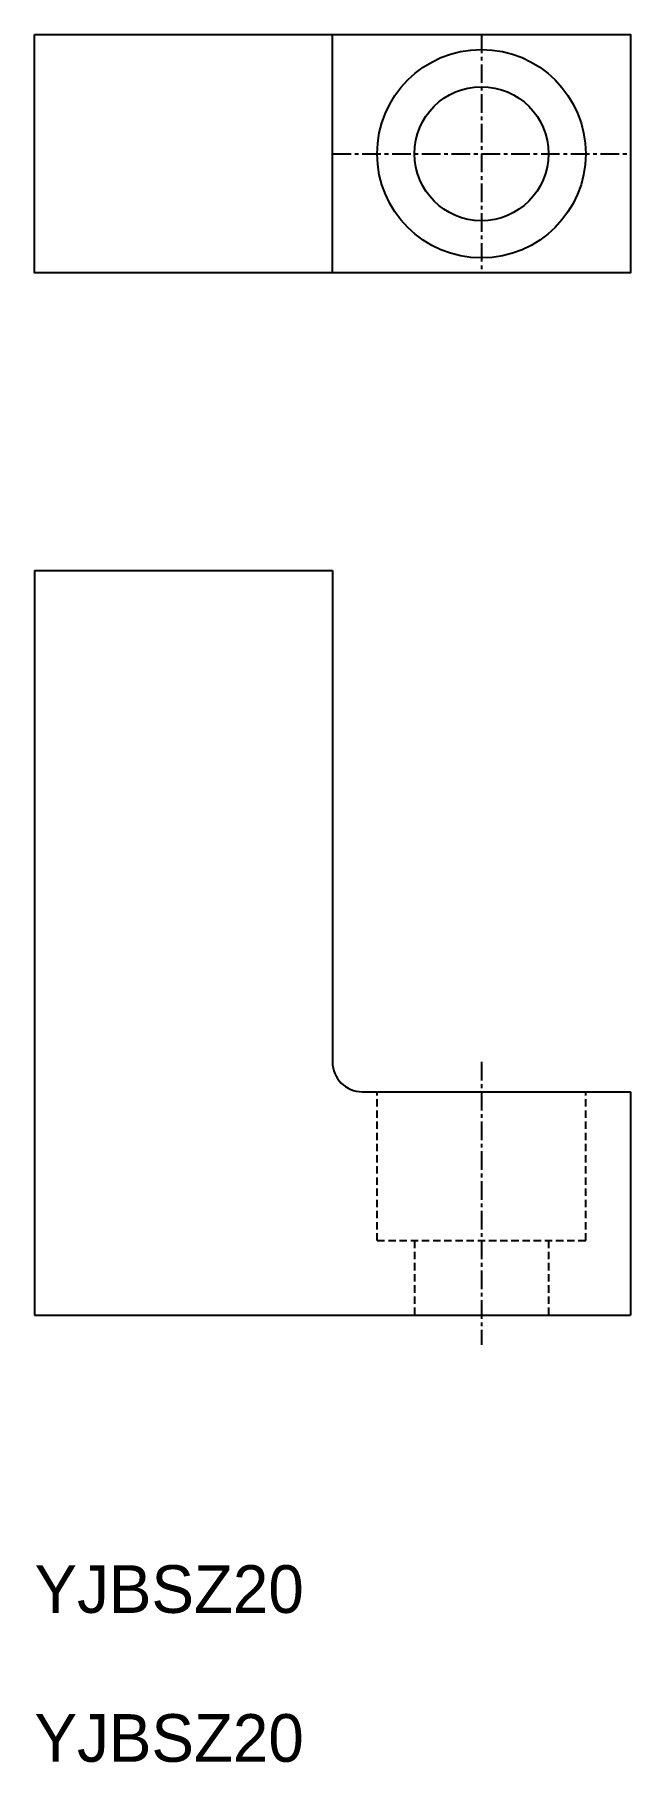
# Model space of a CAD drawing. Extents: x -5608 to -5568, y -879 to -763.
import ezdxf

# ---------------------------------------------------------------- set-up
doc = ezdxf.new("R2010")
doc.units = 0
doc.linetypes.add('CENTER', pattern=[2, 1.25, -0.25, 0.25, -0.25])
doc.linetypes.add('DASHED', pattern=[0.75, 0.5, -0.25])
doc.layers.get('0').update_dxf_attribs({"linetype": 'CONTINUOUS'})
doc.layers.add('CENTER', color=1, linetype='CENTER')

msp = doc.modelspace()

# ---------------------------------------------------------------- linework, layer by layer
at = {"color": 7, "linetype": 'CONTINUOUS'}
for p, q in [((-5588.09, -778.79), (-5588.09, -762.79)), ((-5608.09, -798.79), (-5588.09, -798.79)), ((-5608.09, -798.79), (-5608.09, -848.79)), ((-5588.09, -798.79), (-5588.09, -831.79)), ((-5586.09, -833.79), (-5568.09, -833.79)), ((-5568.09, -833.79), (-5568.09, -848.79)), ((-5608.09, -848.79), (-5568.09, -848.79))]:
    msp.add_line(p, q, dxfattribs=at)
at = {"color": 3, "linetype": 'DASHED'}
for p, q in [((-5585.09, -843.79), (-5585.09, -833.79)), ((-5571.09, -843.79), (-5571.09, -833.79)), ((-5585.09, -843.79), (-5571.09, -843.79)), ((-5582.59, -843.79), (-5582.59, -848.79)), ((-5573.59, -843.79), (-5573.59, -848.79))]:
    msp.add_line(p, q, dxfattribs=at)
at = {"color": 7, "linetype": 'CONTINUOUS'}
msp.add_lwpolyline([(-5608.09, -762.79), (-5568.09, -762.79), (-5568.09, -778.79), (-5608.09, -778.79)], close=True, dxfattribs=at)
for radius in [7, 4.5]:
    msp.add_circle((-5578.09, -770.79), radius, dxfattribs=at)
msp.add_arc((-5586.09, -831.79), 2, 180, 270, dxfattribs=at)
at = {"layer": 'CENTER', "color": 1, "linetype": 'CENTER'}
for p, q in [((-5578.09, -762.79), (-5578.09, -778.79)), ((-5588.09, -770.79), (-5568.09, -770.79)), ((-5578.09, -831.79), (-5578.09, -850.79))]:
    msp.add_line(p, q, dxfattribs=at)

# ---------------------------------------------------------------- texts
at = {"color": 7, "linetype": 'CONTINUOUS'}
for p in [(-5608.09, -868.79), (-5608.09, -878.79)]:
    msp.add_text('YJBSZ20', height=3.2, dxfattribs=at).set_placement(p)

doc.saveas('drawing.dxf')
